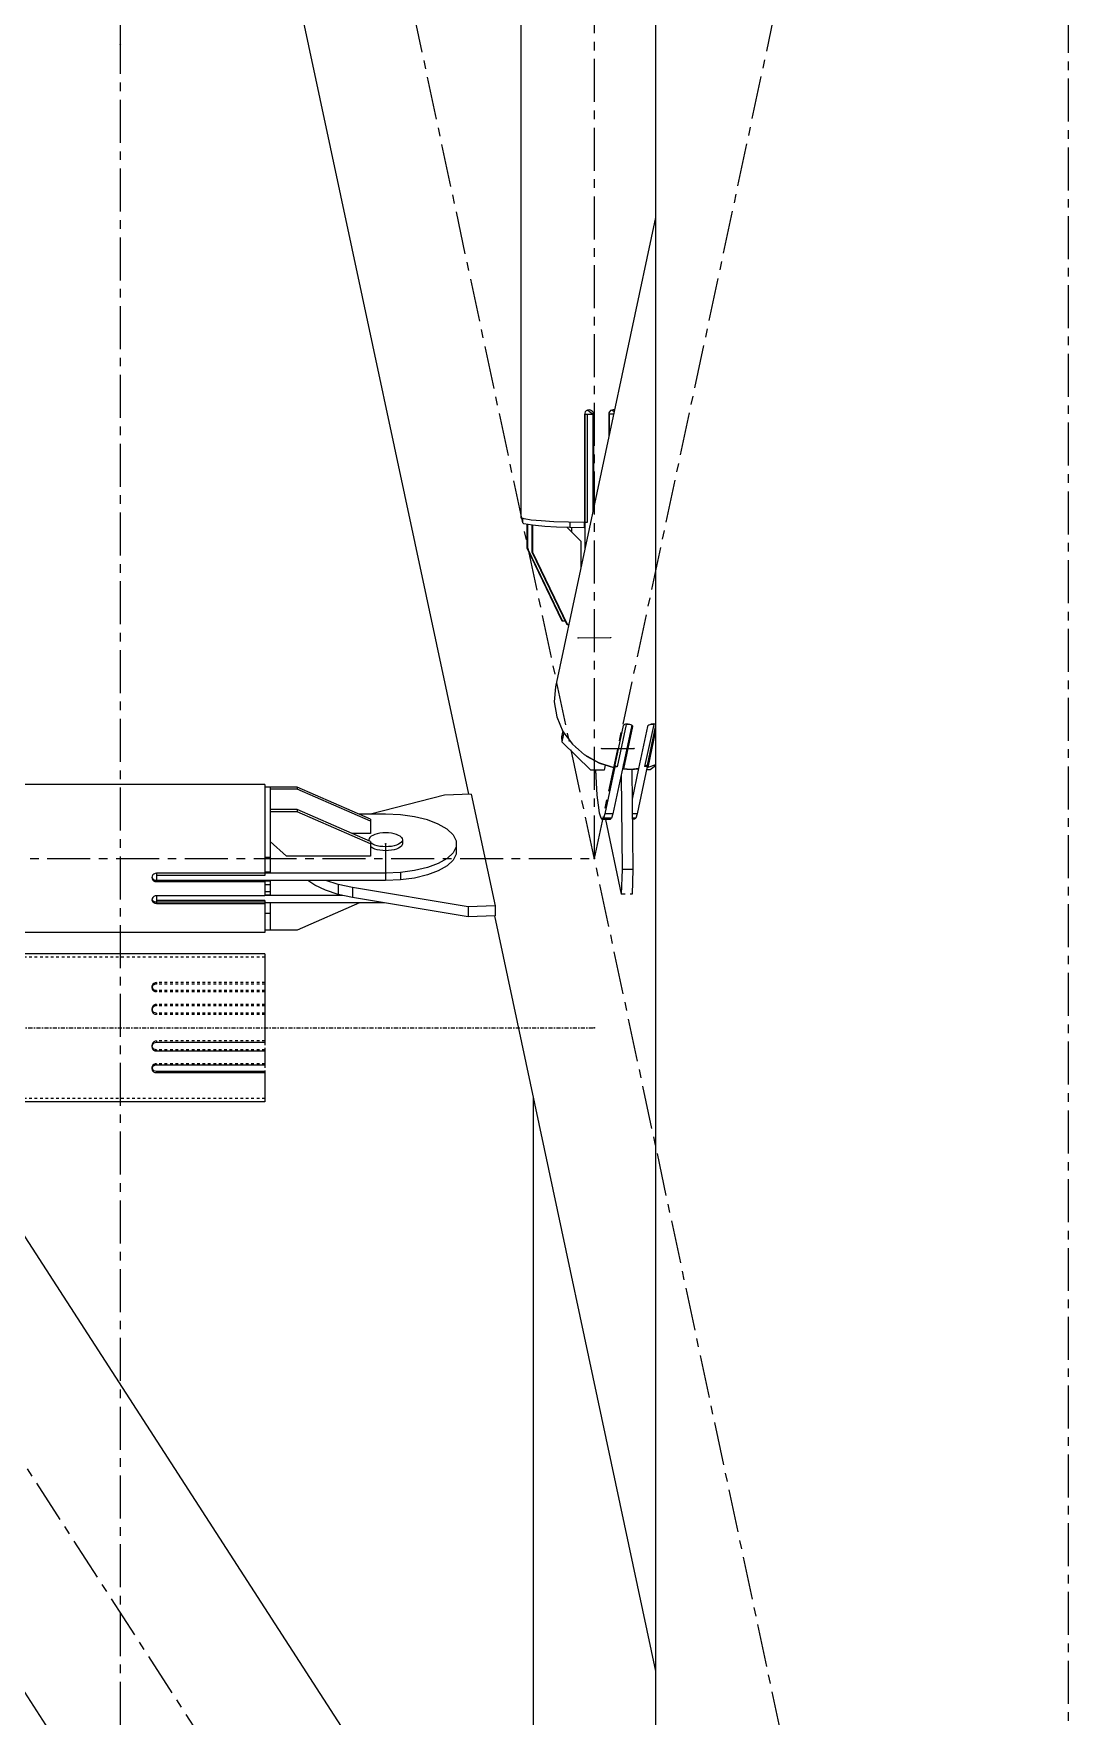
# Model space of a CAD drawing. Header units: millimetres. Extents: x 5143 to 30813, y 232 to 21408.
# Drawn here: x 12179 to 12370, y 7791.9 to 8102.6 of the extents above; entities that cross this region are included whole.
import ezdxf

# ---------------------------------------------------------------- set-up
doc = ezdxf.new("R2010")
doc.units = ezdxf.units.MM
doc.header["$LTSCALE"] = 0.25
for name, pattern in [('CENTER', [50.8, 31.75, -6.35, 6.35, -6.35]), ('XKITLINE00', [0]), ('XKITLINE02', [4, 2, -2]), ('XKITLINE03', [6, 3, -1, 1, -1])]:
    doc.linetypes.add(name, pattern=pattern)

msp = doc.modelspace()

# ---------------------------------------------------------------- linework, layer by layer
at = {"color": 8, "linetype": 'CENTER'}
for p, q in [((12370, 7286.23), (12370, 8951.04)), ((12195, 8100.54), (12195, 8908.22)), ((12282.5, 7950.27), (12282.5, 8770.27)), ((12370, 7540.27), (11840, 8360.27)), ((12370, 7540.27), (12195, 8360.27)), ((12282.5, 7950.27), (12370, 8360.27)), ((12195, 6431.43), (12195, 8100.54)), ((12279.51, 7991.02), (12285.48, 7991.06)), ((12283.85, 7970.58), (12289.82, 7970.62)), ((12243.96, 7953), (12243.96, 7947.54)), ((11927.5, 7950.27), (12282.5, 7950.27))]:
    msp.add_line(p, q, dxfattribs=at)
at = {"color": 8, "linetype": 'XKITLINE00'}
for p, q in [((12268.91, 8327.76), (12268.91, 8013.19)), ((12293.8, 8319.33), (12293.8, 7745.64)), ((12187.59, 8297.89), (12259.24, 7962.16)), ((11986.39, 8175.84), (12262.02, 7749.39)), ((11947.97, 8151.16), (12223.6, 7724.71)), ((12293.8, 8068.62), (12275.31, 7982)), ((12280.72, 8032.52), (12280.65, 8032.26)), ((12280.65, 8032.26), (12280.65, 8012.31)), ((12280.71, 8032.29), (12280.67, 8032.33)), ((12281.18, 8032.28), (12280.71, 8032.29)), ((12280.71, 8032.29), (12280.71, 8012.35)), ((12280.82, 8032.76), (12280.72, 8032.52)), ((12281, 8032.95), (12280.82, 8032.76)), ((12281.24, 8033.07), (12281, 8032.95)), ((12282.23, 8032.29), (12281.18, 8032.28)), ((12281.18, 8032.28), (12281.18, 8012.33)), ((12282.23, 8032.29), (12281.22, 8033.06)), ((12281.51, 8033.11), (12281.24, 8033.07)), ((12281.77, 8033.06), (12281.51, 8033.11)), ((12282.01, 8032.94), (12281.77, 8033.06)), ((12282.14, 8032.8), (12281.98, 8032.96)), ((12282.2, 8032.76), (12282.01, 8032.94)), ((12282.14, 8032.8), (12282.26, 8032.56)), ((12282.2, 8032.76), (12282.32, 8032.52)), ((12282.23, 8032.29), (12282.23, 8014.41)), ((12282.26, 8032.56), (12282.31, 8032.3)), ((12282.32, 8032.52), (12282.26, 8032.56)), ((12282.31, 8032.3), (12282.31, 8014.79)), ((12282.36, 8032.26), (12282.31, 8032.3)), ((12282.32, 8032.52), (12282.36, 8032.26)), ((12282.36, 8032.26), (12282.36, 8015.05)), ((12285.19, 8032.54), (12285.15, 8032.28)), ((12285.15, 8032.28), (12285.15, 8028.11)), ((12285.21, 8032.31), (12285.16, 8032.35)), ((12285.31, 8032.78), (12285.19, 8032.54)), ((12286.05, 8032.31), (12285.21, 8032.31)), ((12285.21, 8032.31), (12285.21, 8028.41)), ((12285.5, 8032.97), (12285.31, 8032.78)), ((12285.73, 8033.09), (12285.5, 8032.97)), ((12286.14, 8032.75), (12285.71, 8033.08)), ((12285.99, 8033.14), (12285.73, 8033.09)), ((12286.22, 8033.1), (12285.99, 8033.14)), ((12269.53, 8012.98), (12268.91, 8013.19)), ((12269.25, 8013.08), (12269.25, 8012.3)), ((12270.8, 8012.78), (12269.53, 8012.98)), ((12272.67, 8012.6), (12270.8, 8012.78)), ((12275.02, 8012.46), (12272.67, 8012.6)), ((12277.75, 8012.36), (12275.02, 8012.46)), ((12269.5, 8012.1), (12269.25, 8012.3)), ((12270.3, 8011.92), (12269.5, 8012.1)), ((12270.03, 8011.98), (12270.03, 8007.62)), ((12270.13, 8011.96), (12270.13, 8007.54)), ((12271.06, 8011.82), (12270.3, 8011.92)), ((12270.97, 8011.83), (12270.97, 8006.9)), ((12271.06, 8011.81), (12271.06, 8011.82)), ((12271.06, 8011.81), (12271.06, 8006.83)), ((12271.08, 8011.81), (12271.06, 8011.81)), ((12271.61, 8011.75), (12271.08, 8011.81)), ((12273.38, 8011.6), (12271.61, 8011.75)), ((12275.53, 8011.48), (12273.38, 8011.6)), ((12277.98, 8011.39), (12275.53, 8011.48)), ((12280.02, 8008.88), (12277.48, 8011.41)), ((12280.65, 8012.31), (12277.75, 8012.36)), ((12277.98, 8012.36), (12277.98, 8011.39)), ((12280.61, 8011.34), (12277.98, 8011.39)), ((12278.28, 8011.39), (12278.28, 8010.61)), ((12280.61, 8012.31), (12280.61, 8011.34)), ((12281.18, 8012.33), (12280.71, 8012.35)), ((12280.73, 8012.33), (12280.71, 8012.35)), ((12281.18, 8012.33), (12280.73, 8012.33)), ((12280.73, 8012.33), (12280.73, 8007.41)), ((12270.03, 8007.62), (12276.51, 7994.19)), ((12270.13, 8007.54), (12270.03, 8007.62)), ((12270.13, 8007.54), (12276.6, 7994.12)), ((12270.97, 8006.9), (12277.44, 7993.48)), ((12271.06, 8006.83), (12270.97, 8006.9)), ((12271.06, 8006.83), (12277.53, 7993.41)), ((12280.02, 8008.88), (12280.02, 8004.08)), ((12276.6, 7994.12), (12276.51, 7994.19)), ((12277.13, 7994.13), (12276.6, 7994.12)), ((12277.53, 7993.41), (12277.44, 7993.48)), ((12277.74, 7993.41), (12277.53, 7993.41)), ((12275.31, 7982), (12275.1, 7979.2)), ((12275.1, 7979.2), (12275.57, 7976.41)), ((12275.57, 7976.41), (12276.7, 7973.76)), ((12276.67, 7973.83), (12276.43, 7972.73)), ((12276.43, 7972.73), (12276.48, 7971.81)), ((12276.85, 7973.55), (12276.48, 7971.81)), ((12276.7, 7973.76), (12278.43, 7971.39)), ((12289.39, 7974.89), (12285.9, 7958.53)), ((12287.83, 7974.84), (12286.17, 7967.04)), ((12288.37, 7975.02), (12286.71, 7967.22)), ((12287.92, 7974.92), (12287.83, 7974.84)), ((12289.43, 7974.85), (12287.84, 7967.41)), ((12289.53, 7974.66), (12287.87, 7966.86)), ((12288.04, 7975.01), (12287.92, 7974.92)), ((12288.24, 7975.06), (12288.04, 7975.01)), ((12288.49, 7975.09), (12288.24, 7975.06)), ((12288.37, 7975.02), (12288.28, 7975.06)), ((12289.06, 7975.02), (12288.37, 7975.02)), ((12288.75, 7975.08), (12288.49, 7975.09)), ((12289.01, 7975.03), (12288.75, 7975.08)), ((12289.24, 7974.96), (12289.01, 7975.03)), ((12289.41, 7974.87), (12289.24, 7974.96)), ((12289.41, 7974.87), (12289.51, 7974.77)), ((12289.51, 7974.77), (12289.53, 7974.66)), ((12292.32, 7974.68), (12290.66, 7966.88)), ((12293.45, 7975.05), (12291.78, 7967.25)), ((12293.8, 7974.87), (12292.22, 7967.49)), ((12293.8, 7974.61), (12292.31, 7967.66)), ((12292.38, 7974.79), (12292.32, 7974.68)), ((12293.8, 7973.9), (12292.34, 7967.08)), ((12292.52, 7974.89), (12292.38, 7974.79)), ((12292.73, 7974.99), (12292.52, 7974.89)), ((12292.97, 7975.06), (12292.73, 7974.99)), ((12293.45, 7975.05), (12292.92, 7975.05)), ((12293.23, 7975.11), (12292.97, 7975.06)), ((12293.49, 7975.12), (12293.23, 7975.11)), ((12293.56, 7975.11), (12293.45, 7975.05)), ((12293.72, 7975.1), (12293.49, 7975.12)), ((12293.8, 7975.07), (12293.72, 7975.1)), ((12281.82, 7966.59), (12276.48, 7971.81)), ((12280.67, 7969.41), (12278.43, 7971.39)), ((12278.95, 7970.92), (12279.05, 7970.81)), ((12279.61, 7970.34), (12279.05, 7970.81)), ((12283.32, 7967.93), (12280.67, 7969.41)), ((12281.11, 7969.12), (12280.91, 7969.28)), ((12283.48, 7967.84), (12281.11, 7969.12)), ((12284.31, 7966.61), (12281.82, 7966.59)), ((12282.61, 7966.59), (12282.74, 7965.96)), ((12282.71, 7966.6), (12282.82, 7964.24)), ((12286.17, 7967.04), (12283.32, 7967.93)), ((12283.49, 7967.88), (12283.48, 7967.84)), ((12286.07, 7967.02), (12283.48, 7967.84)), ((12284.51, 7967.51), (12284.31, 7966.61)), ((12286.26, 7967.21), (12284.4, 7958.52)), ((12286.08, 7967.07), (12286.07, 7967.02)), ((12286.71, 7967.22), (12286.25, 7967.45)), ((12286.25, 7967.42), (12286.26, 7967.21)), ((12286.71, 7967.22), (12286.26, 7967.21)), ((12287.75, 7967.22), (12287.77, 7966.76)), ((12287.86, 7967.15), (12287.77, 7966.76)), ((12288.47, 7966.72), (12287.77, 7966.76)), ((12287.83, 7967.61), (12287.86, 7967.15)), ((12287.84, 7967.41), (12287.87, 7966.86)), ((12289.27, 7966.73), (12287.87, 7966.86)), ((12288.49, 7966.8), (12288.47, 7966.72)), ((12289.17, 7966.7), (12288.47, 7966.72)), ((12289.87, 7966.73), (12289.17, 7966.7)), ((12290.66, 7966.88), (12289.27, 7966.73)), ((12289.4, 7966.71), (12289.62, 7948.26)), ((12290.66, 7966.88), (12289.46, 7961.26)), ((12289.88, 7966.79), (12289.87, 7966.73)), ((12290.56, 7966.78), (12289.87, 7966.73)), ((12292.23, 7967.25), (12290.38, 7958.56)), ((12290.58, 7966.87), (12290.56, 7966.78)), ((12292.22, 7967.49), (12291.78, 7967.25)), ((12292.23, 7967.25), (12291.78, 7967.25)), ((12292.78, 7966.66), (12292.11, 7966.66)), ((12292.22, 7967.49), (12292.23, 7967.25)), ((12292.23, 7967.25), (12292.24, 7967.07)), ((12292.32, 7967.46), (12292.24, 7967.07)), ((12292.34, 7967.1), (12292.24, 7967.07)), ((12292.3, 7967.88), (12292.32, 7967.46)), ((12292.31, 7967.66), (12292.34, 7967.08)), ((12293.8, 7967.57), (12292.34, 7967.08)), ((12293.8, 7967.38), (12292.78, 7966.66)), ((12221.66, 7963.92), (12168.98, 7963.92)), ((12221.66, 7963.92), (12221.66, 7947.58)), ((12222.66, 7963.48), (12221.66, 7963.48)), ((12222.66, 7963.48), (12222.66, 7963.46)), ((12227.66, 7963.48), (12222.66, 7963.48)), ((12222.66, 7963.46), (12222.66, 7963.43)), ((12222.66, 7963.43), (12222.66, 7958.93)), ((12227.66, 7963.06), (12222.66, 7963.06)), ((12227.66, 7963.48), (12227.66, 7963.06)), ((12241.16, 7957.56), (12227.66, 7963.48)), ((12241.16, 7957.15), (12227.66, 7963.06)), ((12282.82, 7964.24), (12282.98, 7961.99)), ((12287.42, 7965.66), (12287.63, 7948.24)), ((12254.8, 7961.99), (12241.15, 7958.44)), ((12259.78, 7962.18), (12254.8, 7961.99)), ((12259.78, 7962.18), (12264.19, 7941.53)), ((12282.98, 7961.99), (12283.18, 7960.12)), ((12283.18, 7960.12), (12283.41, 7958.71)), ((12227.66, 7959.33), (12222.66, 7959.33)), ((12222.66, 7958.93), (12222.66, 7958.91)), ((12227.66, 7958.91), (12222.66, 7958.91)), ((12222.66, 7958.91), (12222.66, 7958.89)), ((12222.66, 7958.89), (12222.66, 7953.15)), ((12227.66, 7959.33), (12227.66, 7958.91)), ((12241.16, 7953.41), (12227.66, 7959.33)), ((12241.16, 7953), (12227.66, 7958.91)), ((12243.96, 7958.44), (12239.15, 7958.44)), ((12241.16, 7957.56), (12241.16, 7954.87)), ((12246.68, 7958.32), (12243.96, 7958.44)), ((12249.28, 7957.97), (12246.68, 7958.32)), ((12251.66, 7957.4), (12249.28, 7957.97)), ((12253.69, 7956.64), (12251.66, 7957.4)), ((12255.3, 7955.72), (12253.69, 7956.64)), ((12283.41, 7958.71), (12283.66, 7957.82)), ((12283.66, 7957.82), (12283.91, 7957.48)), ((12284.16, 7957.72), (12283.91, 7957.48)), ((12285.4, 7957.49), (12283.91, 7957.48)), ((12284.4, 7958.52), (12284.16, 7957.72)), ((12285.66, 7957.73), (12284.16, 7957.72)), ((12285.9, 7958.53), (12284.4, 7958.52)), ((12284.54, 7957.49), (12287.47, 7943.69)), ((12285.66, 7957.73), (12285.4, 7957.49)), ((12285.9, 7958.53), (12285.66, 7957.73)), ((12290.38, 7958.56), (12289.5, 7958.55)), ((12290.14, 7957.76), (12289.5, 7957.75)), ((12289.89, 7957.52), (12289.51, 7957.52)), ((12290.14, 7957.76), (12289.89, 7957.52)), ((12290.38, 7958.56), (12290.14, 7957.76)), ((12225.66, 7950.72), (12222.66, 7953.45)), ((12241.16, 7954.87), (12237.83, 7954.87)), ((12240.9, 7953.96), (12240.86, 7953.73)), ((12240.86, 7953.73), (12240.9, 7953.52)), ((12240.86, 7953.73), (12240.86, 7953.54)), ((12241.04, 7954.17), (12240.9, 7953.96)), ((12241.27, 7954.38), (12241.04, 7954.17)), ((12241.16, 7953.41), (12241.16, 7950.72)), ((12241.58, 7954.56), (12241.27, 7954.38)), ((12241.96, 7954.72), (12241.58, 7954.56)), ((12242.41, 7954.85), (12241.96, 7954.72)), ((12242.9, 7954.94), (12242.41, 7954.85)), ((12243.42, 7955), (12242.9, 7954.94)), ((12243.96, 7955.02), (12243.42, 7955)), ((12244.49, 7955), (12243.96, 7955.02)), ((12245.02, 7954.94), (12244.49, 7955)), ((12245.51, 7954.85), (12245.02, 7954.94)), ((12245.95, 7954.72), (12245.51, 7954.85)), ((12246.33, 7954.56), (12245.95, 7954.72)), ((12246.64, 7954.38), (12246.33, 7954.56)), ((12246.87, 7954.17), (12246.64, 7954.38)), ((12246.87, 7954.17), (12247.01, 7953.96)), ((12247.01, 7953.51), (12246.87, 7953.29)), ((12247.01, 7953.96), (12247.06, 7953.73)), ((12247.06, 7953.73), (12247.01, 7953.51)), ((12247.06, 7953.73), (12247.06, 7953)), ((12256.41, 7954.68), (12255.3, 7955.72)), ((12256.41, 7954.68), (12256.98, 7953.57)), ((12256.98, 7953.57), (12256.98, 7951.07)), ((12222.66, 7950.46), (12221.66, 7950.46)), ((12222.66, 7953.15), (12222.66, 7947.75)), ((12241.16, 7950.72), (12225.66, 7950.72)), ((12241.27, 7953.09), (12241.16, 7953.19)), ((12241.27, 7952.36), (12241.16, 7952.46)), ((12241.58, 7952.91), (12241.27, 7953.09)), ((12241.58, 7952.18), (12241.27, 7952.36)), ((12241.96, 7952.75), (12241.58, 7952.91)), ((12241.96, 7952.02), (12241.58, 7952.18)), ((12242.41, 7952.62), (12241.96, 7952.75)), ((12242.41, 7951.89), (12241.96, 7952.02)), ((12242.9, 7952.52), (12242.41, 7952.62)), ((12242.9, 7951.8), (12242.41, 7951.89)), ((12243.42, 7952.47), (12242.9, 7952.52)), ((12243.42, 7951.74), (12242.9, 7951.8)), ((12243.96, 7952.45), (12243.42, 7952.47)), ((12243.96, 7951.72), (12243.42, 7951.74)), ((12244.49, 7952.47), (12243.96, 7952.45)), ((12243.96, 7952.45), (12243.96, 7951.72)), ((12244.49, 7951.74), (12243.96, 7951.72)), ((12245.02, 7952.52), (12244.49, 7952.47)), ((12245.02, 7951.8), (12244.49, 7951.74)), ((12245.51, 7952.62), (12245.02, 7952.52)), ((12245.51, 7951.89), (12245.02, 7951.8)), ((12245.95, 7952.75), (12245.51, 7952.62)), ((12245.95, 7952.02), (12245.51, 7951.89)), ((12246.33, 7952.91), (12245.95, 7952.75)), ((12246.33, 7952.18), (12245.95, 7952.02)), ((12246.64, 7953.09), (12246.33, 7952.91)), ((12246.64, 7952.36), (12246.33, 7952.18)), ((12246.87, 7953.29), (12246.64, 7953.09)), ((12246.87, 7952.56), (12246.64, 7952.36)), ((12247.01, 7952.78), (12246.87, 7952.56)), ((12247.06, 7953), (12247.01, 7952.78)), ((12256.41, 7951.32), (12255.3, 7950.29)), ((12256.98, 7952.44), (12256.41, 7951.32)), ((12256.98, 7951.07), (12256.41, 7949.96)), ((12200.97, 7947.24), (12200.85, 7947.02)), ((12201.16, 7947.42), (12200.97, 7947.24)), ((12201.39, 7947.52), (12201.16, 7947.42)), ((12201.66, 7947.58), (12201.39, 7947.52)), ((12221.66, 7947.58), (12201.66, 7947.58)), ((12201.66, 7947.58), (12201.66, 7946.21)), ((12222.66, 7947.75), (12221.66, 7947.75)), ((12221.66, 7947.57), (12221.66, 7947.16)), ((12243.96, 7947.57), (12221.66, 7947.57)), ((12246.68, 7947.69), (12243.96, 7947.57)), ((12243.96, 7947.57), (12243.96, 7946.21)), ((12249.28, 7948.04), (12246.68, 7947.69)), ((12246.68, 7947.69), (12246.68, 7946.32)), ((12251.66, 7948.61), (12249.28, 7948.04)), ((12251.66, 7947.24), (12249.28, 7946.67)), ((12253.69, 7949.37), (12251.66, 7948.61)), ((12253.69, 7948), (12251.66, 7947.24)), ((12255.3, 7950.29), (12253.69, 7949.37)), ((12255.3, 7948.92), (12253.69, 7948)), ((12256.41, 7949.96), (12255.3, 7948.92)), ((12287.63, 7948.24), (12287.47, 7943.69)), ((12289.62, 7948.26), (12287.63, 7948.24)), ((12289.62, 7948.26), (12289.46, 7943.7)), ((12200.85, 7947.02), (12200.81, 7946.76)), ((12200.81, 7946.76), (12200.85, 7946.51)), ((12200.83, 7946.89), (12200.85, 7946.76)), ((12200.85, 7946.76), (12200.97, 7946.54)), ((12200.85, 7946.51), (12200.97, 7946.29)), ((12201.16, 7946.36), (12200.97, 7946.54)), ((12201.16, 7946.11), (12200.97, 7946.29)), ((12201.39, 7946.24), (12201.16, 7946.36)), ((12201.39, 7945.99), (12201.16, 7946.11)), ((12201.39, 7946.24), (12201.39, 7945.99)), ((12201.66, 7946.2), (12201.39, 7946.24)), ((12201.66, 7945.95), (12201.39, 7945.99)), ((12221.66, 7947.16), (12201.66, 7947.16)), ((12243.96, 7946.21), (12201.66, 7946.21)), ((12201.66, 7946.21), (12201.66, 7946.2)), ((12201.66, 7946.2), (12201.66, 7945.95)), ((12221.66, 7945.95), (12201.66, 7945.95)), ((12221.66, 7946.21), (12221.66, 7946.08)), ((12221.66, 7946.2), (12221.66, 7945.95)), ((12222.66, 7946.08), (12221.66, 7946.08)), ((12221.66, 7945.95), (12221.66, 7943.4)), ((12222.66, 7945.42), (12221.66, 7945.42)), ((12222.66, 7944.15), (12221.66, 7944.15)), ((12222.66, 7946.21), (12222.66, 7944.78)), ((12222.66, 7944.78), (12222.66, 7943.54)), ((12230.87, 7945.33), (12229.59, 7946.21)), ((12232.86, 7944.41), (12230.87, 7945.33)), ((12235.22, 7943.66), (12232.86, 7944.41)), ((12235.22, 7945.48), (12232.94, 7946.21)), ((12235.22, 7945.48), (12235.22, 7943.66)), ((12237.87, 7944.91), (12235.22, 7945.48)), ((12237.87, 7944.91), (12237.87, 7943.09)), ((12259.21, 7941.35), (12237.87, 7944.91)), ((12246.68, 7946.32), (12243.96, 7946.21)), ((12249.28, 7946.67), (12246.68, 7946.32)), ((12200.85, 7942.9), (12200.81, 7942.67)), ((12200.81, 7942.67), (12200.85, 7942.44)), ((12200.83, 7942.79), (12200.85, 7942.69)), ((12200.97, 7943.1), (12200.85, 7942.9)), ((12200.85, 7942.69), (12200.97, 7942.49)), ((12200.85, 7942.44), (12200.97, 7942.24)), ((12201.16, 7943.26), (12200.97, 7943.1)), ((12201.12, 7942.35), (12200.97, 7942.49)), ((12201.16, 7942.08), (12200.97, 7942.24)), ((12201.16, 7942.33), (12201.12, 7942.35)), ((12201.39, 7943.37), (12201.16, 7943.26)), ((12201.39, 7942.24), (12201.16, 7942.33)), ((12201.39, 7941.99), (12201.16, 7942.08)), ((12201.66, 7943.4), (12201.39, 7943.37)), ((12201.66, 7942.2), (12201.39, 7942.24)), ((12201.66, 7941.94), (12201.39, 7941.99)), ((12221.66, 7943.4), (12201.66, 7943.4)), ((12201.66, 7943.4), (12201.66, 7942.22)), ((12221.66, 7942.52), (12201.66, 7942.52)), ((12221.66, 7942.22), (12201.66, 7942.22)), ((12201.66, 7942.2), (12201.66, 7941.94)), ((12221.66, 7942.2), (12201.66, 7942.2)), ((12221.66, 7941.94), (12201.66, 7941.94)), ((12222.66, 7943.54), (12221.66, 7943.54)), ((12236.07, 7943.48), (12221.66, 7943.48)), ((12221.66, 7942.52), (12221.66, 7942.11)), ((12221.66, 7942.11), (12221.66, 7936.63)), ((12243.74, 7942.11), (12221.66, 7942.11)), ((12222.66, 7942.11), (12222.66, 7938.62)), ((12239.15, 7942.11), (12227.66, 7937.07)), ((12237.87, 7943.09), (12235.22, 7943.66)), ((12259.21, 7939.53), (12237.87, 7943.09)), ((12264.19, 7941.53), (12259.21, 7941.35)), ((12259.21, 7941.35), (12259.21, 7939.53)), ((12264.19, 7941.53), (12264.19, 7939.71)), ((12288.17, 7943.69), (12287.47, 7943.69)), ((12289.46, 7943.7), (12289.13, 7943.7)), ((12222.66, 7940.15), (12221.66, 7940.15)), ((12222.66, 7938.62), (12222.66, 7937.07)), ((12264.19, 7939.71), (12259.21, 7939.53)), ((12264.03, 7939.71), (12293.8, 7800.24)), ((12221.66, 7936.63), (12168.98, 7936.63)), ((12222.66, 7937.07), (12221.66, 7937.07)), ((12227.66, 7937.07), (12222.66, 7937.07)), ((12271.2, 7906.14), (12271.2, 7741.85))]:
    msp.add_line(p, q, dxfattribs=at)
at = {"color": 3, "linetype": 'XKITLINE02'}
for p, q in [((12221.66, 7932.07), (11988.33, 7932.07)), ((12200.85, 7926.86), (12200.81, 7926.63)), ((12200.81, 7926.63), (12200.85, 7926.4)), ((12200.81, 7926.63), (12200.81, 7926.38)), ((12200.85, 7926.61), (12200.81, 7926.38)), ((12200.81, 7926.38), (12200.85, 7926.15)), ((12200.97, 7927.06), (12200.85, 7926.86)), ((12200.97, 7926.81), (12200.85, 7926.61)), ((12200.85, 7926.4), (12200.97, 7926.2)), ((12200.85, 7926.15), (12200.97, 7925.95)), ((12201.16, 7927.22), (12200.97, 7927.06)), ((12201.12, 7926.94), (12200.97, 7926.81)), ((12201.16, 7926.04), (12200.97, 7926.2)), ((12201.16, 7925.79), (12200.97, 7925.95)), ((12201.16, 7926.97), (12201.12, 7926.94)), ((12201.39, 7927.31), (12201.16, 7927.22)), ((12201.39, 7927.06), (12201.16, 7926.97)), ((12201.39, 7925.93), (12201.16, 7926.04)), ((12201.39, 7925.68), (12201.16, 7925.79)), ((12201.66, 7927.36), (12201.39, 7927.31)), ((12201.66, 7927.09), (12201.39, 7927.06)), ((12201.66, 7925.9), (12201.39, 7925.93)), ((12201.39, 7925.93), (12201.39, 7925.68)), ((12201.66, 7925.65), (12201.39, 7925.68)), ((12221.66, 7927.36), (12201.66, 7927.36)), ((12201.66, 7927.36), (12201.66, 7927.09)), ((12221.66, 7927.09), (12201.66, 7927.09)), ((12221.66, 7925.9), (12201.66, 7925.9)), ((12201.66, 7925.9), (12201.66, 7925.65)), ((12221.66, 7925.65), (12201.66, 7925.65)), ((12200.85, 7922.79), (12200.81, 7922.53)), ((12200.85, 7922.54), (12200.81, 7922.34)), ((12200.81, 7922.53), (12200.84, 7922.34)), ((12200.81, 7922.53), (12200.81, 7922.29)), ((12200.97, 7923.01), (12200.85, 7922.79)), ((12200.97, 7922.76), (12200.85, 7922.54)), ((12201.16, 7923.19), (12200.97, 7923.01)), ((12201.16, 7922.94), (12200.97, 7922.76)), ((12201.39, 7923.31), (12201.16, 7923.19)), ((12201.39, 7923.06), (12201.16, 7922.94)), ((12201.66, 7923.35), (12201.39, 7923.31)), ((12201.39, 7923.31), (12201.39, 7923.06)), ((12201.66, 7923.1), (12201.39, 7923.06)), ((12221.66, 7923.35), (12201.66, 7923.35)), ((12201.66, 7923.35), (12201.66, 7923.1)), ((12221.66, 7923.1), (12201.66, 7923.1)), ((12200.81, 7922.34), (12200.81, 7922.29)), ((12200.81, 7922.29), (12200.85, 7922.03)), ((12200.84, 7922.34), (12200.85, 7922.28)), ((12200.85, 7922.28), (12200.97, 7922.06)), ((12200.85, 7922.03), (12200.97, 7921.81)), ((12201.16, 7921.88), (12200.97, 7922.06)), ((12201.12, 7921.66), (12200.97, 7921.81)), ((12201.12, 7921.66), (12201.16, 7921.62)), ((12201.39, 7921.78), (12201.16, 7921.88)), ((12201.39, 7921.5), (12201.16, 7921.62)), ((12201.66, 7921.72), (12201.39, 7921.78)), ((12201.66, 7921.45), (12201.39, 7921.5)), ((12221.66, 7921.72), (12201.66, 7921.72)), ((12201.66, 7921.72), (12201.66, 7921.45)), ((12221.66, 7921.45), (12201.66, 7921.45)), ((12221.66, 7921.72), (12221.66, 7919.31)), ((12221.66, 7919.31), (12221.66, 7919.3)), ((12200.97, 7916.24), (12200.85, 7916.01)), ((12201, 7916.27), (12200.97, 7916.24)), ((12201.12, 7916.39), (12201, 7916.27)), ((12201.16, 7916.42), (12201.12, 7916.39)), ((12201.39, 7916.55), (12201.16, 7916.42)), ((12201.66, 7916.6), (12201.39, 7916.55)), ((12221.66, 7916.6), (12201.66, 7916.6)), ((12201.66, 7916.6), (12201.66, 7916.33)), ((12221.66, 7916.33), (12221.66, 7914.95)), ((12200.85, 7916.01), (12200.81, 7915.76)), ((12200.81, 7915.76), (12200.83, 7915.64)), ((12200.81, 7915.76), (12200.81, 7915.51)), ((12221.66, 7914.95), (12201.66, 7914.95)), ((12200.85, 7911.9), (12200.81, 7911.67)), ((12200.81, 7911.67), (12200.83, 7911.54)), ((12200.81, 7911.67), (12200.81, 7911.42)), ((12200.97, 7912.1), (12200.85, 7911.9)), ((12201.16, 7912.26), (12200.97, 7912.1)), ((12201.39, 7912.37), (12201.16, 7912.26)), ((12201.66, 7912.4), (12201.39, 7912.37)), ((12201.39, 7912.37), (12201.39, 7912.12)), ((12221.66, 7912.4), (12201.66, 7912.4)), ((12201.66, 7912.4), (12201.66, 7912.15)), ((12221.66, 7912.15), (12221.66, 7910.67)), ((12221.66, 7912.15), (12221.66, 7910.69)), ((12221.66, 7910.67), (12221.66, 7905.98)), ((12221.66, 7908.9), (12221.66, 7906.85)), ((12221.66, 7905.98), (11988.33, 7905.98)), ((12221.66, 7906.33), (12221.66, 7905.78))]:
    msp.add_line(p, q, dxfattribs=at)
at = {"color": 7, "linetype": 'XKITLINE00'}
for p, q in [((12221.66, 7932.67), (12173.68, 7932.67)), ((12221.66, 7932.67), (12221.66, 7919.31)), ((12221.66, 7919.31), (12221.66, 7916.33)), ((12201.16, 7916.17), (12200.97, 7915.99)), ((12201.39, 7916.27), (12201.16, 7916.17)), ((12201.66, 7916.33), (12201.39, 7916.27)), ((12221.66, 7916.33), (12201.66, 7916.33)), ((12200.85, 7915.77), (12200.81, 7915.51)), ((12200.81, 7915.51), (12200.85, 7915.26)), ((12200.83, 7915.64), (12200.85, 7915.51)), ((12200.97, 7915.99), (12200.85, 7915.77)), ((12200.85, 7915.51), (12200.97, 7915.29)), ((12200.85, 7915.26), (12200.97, 7915.04)), ((12201.16, 7915.11), (12200.97, 7915.29)), ((12201.16, 7914.86), (12200.97, 7915.04)), ((12201.39, 7914.99), (12201.16, 7915.11)), ((12201.39, 7914.74), (12201.16, 7914.86)), ((12201.66, 7914.95), (12201.39, 7914.99)), ((12201.39, 7914.99), (12201.39, 7914.74)), ((12201.66, 7914.7), (12201.39, 7914.74)), ((12201.66, 7914.95), (12201.66, 7914.7)), ((12221.66, 7914.7), (12201.66, 7914.7)), ((12221.66, 7914.95), (12221.66, 7912.15)), ((12200.85, 7911.65), (12200.81, 7911.42)), ((12200.81, 7911.42), (12200.85, 7911.19)), ((12200.83, 7911.54), (12200.85, 7911.44)), ((12200.97, 7911.85), (12200.85, 7911.65)), ((12200.85, 7911.44), (12200.97, 7911.24)), ((12200.85, 7911.19), (12200.97, 7910.99)), ((12201.16, 7912.01), (12200.97, 7911.85)), ((12201.12, 7911.1), (12200.97, 7911.24)), ((12201.16, 7910.83), (12200.97, 7910.99)), ((12201.16, 7911.08), (12201.12, 7911.1)), ((12201.39, 7912.12), (12201.16, 7912.01)), ((12201.39, 7910.99), (12201.16, 7911.08)), ((12201.39, 7910.74), (12201.16, 7910.83)), ((12201.66, 7912.15), (12201.39, 7912.12)), ((12201.66, 7910.95), (12201.39, 7910.99)), ((12201.66, 7910.69), (12201.39, 7910.74)), ((12221.66, 7912.15), (12201.66, 7912.15)), ((12221.66, 7910.95), (12201.66, 7910.95)), ((12201.66, 7910.95), (12201.66, 7910.69)), ((12221.66, 7910.69), (12201.66, 7910.69)), ((12221.66, 7910.86), (12221.66, 7905.78)), ((12221.66, 7905.38), (12173.68, 7905.38)), ((12221.66, 7905.78), (12221.66, 7905.38))]:
    msp.add_line(p, q, dxfattribs=at)
at = {"color": 1, "linetype": 'XKITLINE03'}
msp.add_line((11927.5, 7919.02), (12282.5, 7919.02), dxfattribs=at)
at = {"color": 8, "linetype": 'XKITLINE00'}
for centre in [(12195, 8100.54), (12195, 8100.54), (12279.51, 7991.02), (12285.48, 7991.06), (12283.85, 7970.58), (12289.82, 7970.62), (12243.96, 7953), (12282.5, 7950.27), (12282.5, 7950.27), (12282.5, 7950.27), (12243.96, 7947.54)]:
    msp.add_circle(centre, 0.05, dxfattribs=at)
at = {"color": 1, "linetype": 'XKITLINE00'}
msp.add_circle((12282.5, 7919.02), 0.05, dxfattribs=at)

doc.saveas('drawing.dxf')
